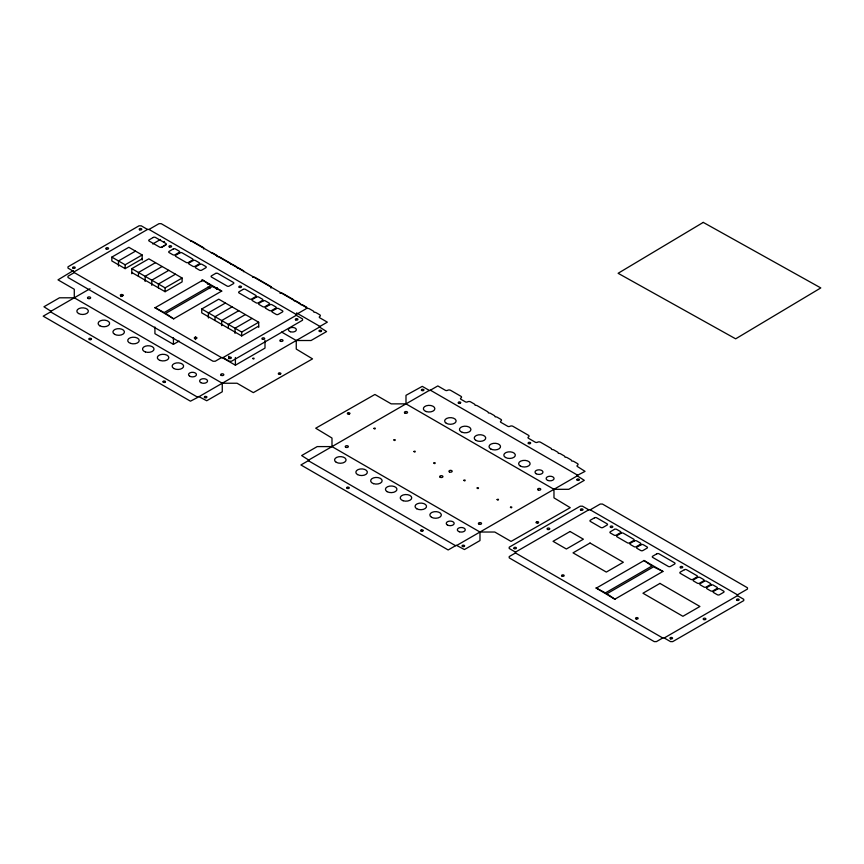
<?xml version="1.0" encoding="UTF-8"?>
<svg xmlns="http://www.w3.org/2000/svg" width="864" height="864" viewBox="0 0 864 864"><rect width="100%" height="100%" fill="white"/><g stroke="black" fill="none" stroke-linecap="round" stroke-linejoin="round"><path stroke-width="1.3" d="M73.192 270.659L57.996 279.86L74.282 289.256L74.282 297.799L222.264 383.238L237.06 383.238L253.336 392.634L312.53 358.884L296.255 349.067L296.255 340.513L281.567 332.035M147.528 229.446L141.242 225.817L139.018 225.817L67.986 266.825L67.986 268.11L74.282 271.739L147.528 229.446L149.008 229.446L296.255 314.464L306.245 308.696L306.245 307.411L161.222 223.679L158.998 223.679L149.008 229.446M221.519 357.61L74.282 272.592L67.986 276.221L67.986 277.506L213.019 361.238L215.233 361.238L221.519 357.61L222.998 357.61L296.255 315.317L302.551 318.946L302.551 320.231L231.509 361.238L229.295 361.238L222.998 357.61M142.171 258.822L125.15 268.639L111.834 260.95L111.834 257.105L128.844 247.288L142.171 254.977L142.171 260.096M135.508 251.132L118.487 260.95L118.487 266.08M152.712 243.972L160.477 239.49M164.473 241.456L163.998 241.726A1.307 0.756 0 0 1 163.782 241.574M111.834 257.105L125.15 264.794L142.171 254.977M50.965 311.256L89.975 288.738M161.428 247.482L165.931 244.879M50.598 311.893L197.845 397.332L190.447 401.177L43.2 316.17L51.343 311.472L43.945 306.774L59.476 297.799L74.282 297.799M131.803 273.769L131.803 268.639L148.824 258.822L182.12 278.035L182.12 281.88L165.1 291.708L131.803 272.484M155.488 262.667L138.467 272.484L138.467 276.329M162.14 266.512L145.13 276.329L145.13 281.459M121.133 296.59L123.412 295.272M168.804 270.346L151.783 280.174L151.783 285.304M175.468 274.19L158.447 284.018L158.447 287.863M131.803 268.639L165.1 287.863L182.12 278.035M155.11 307.735L202.468 280.39M173.988 318.622L221.335 291.287M258.703 326.095L241.682 335.923L201.733 312.854L201.733 309.01L218.754 299.182L258.703 322.25L258.703 327.38M225.407 303.026L208.386 312.854L208.386 317.984M232.07 306.871L215.05 316.699L215.05 320.544M154.926 327.013L154.926 333.688L173.426 344.358L179.15 341.053M238.723 310.716L221.713 320.544L221.713 325.674M245.387 314.561L228.366 324.389L228.366 328.234M252.05 318.406L235.03 328.234L235.03 333.364M201.733 309.01L241.682 332.078L258.703 322.25M222.08 357.502L235.397 365.191L265 348.106L265 340.416M197.845 396.911L198.59 396.479L206.723 400.756L222.264 391.781L222.264 383.238M300.974 304.614A2.095 1.21 0 0 1 302.735 304.96L306.428 307.087A2.095 1.21 0 0 1 307.022 308.102L307.638 308.459A2.095 1.21 0 0 1 309.388 308.794L313.092 310.932A2.095 1.21 0 0 1 313.686 311.947L314.302 312.304A2.095 1.21 0 0 1 316.051 312.638L319.745 314.777A2.095 1.21 0 0 1 319.745 316.483A1.566 0.907 0 0 0 319.745 317.768L327.337 322.153L319.194 326.851L326.592 331.549L311.051 340.513L296.255 340.513M198.958 396.695L319.561 327.056M308.686 460.048L429.3 390.42M308.318 460.685L455.566 545.702L448.168 549.968L300.92 464.962L309.053 460.264L301.655 455.566L317.196 446.591L331.992 446.591L479.984 532.03L494.78 532.03L511.056 541.426L570.251 507.676L553.975 497.858L553.975 489.316L405.994 403.866L391.187 403.866L374.911 394.47L315.716 428.22L331.992 438.048L331.992 446.591M430.402 390.204L437.81 385.927L445.392 390.312A1.566 0.907 0 0 0 447.606 390.312A2.095 1.21 0 0 1 450.565 390.312L460.933 396.284A2.095 1.21 0 0 1 460.933 398.002A1.566 0.907 0 0 0 460.933 399.276L465.372 401.846A1.566 0.907 0 0 0 467.586 401.846A2.095 1.21 0 0 1 470.545 401.846L474.25 403.974A2.095 1.21 0 0 1 474.844 404.989L475.459 405.346A2.095 1.21 0 0 1 477.209 405.691L487.566 411.664A2.095 1.21 0 0 1 488.16 412.679L488.776 413.035A2.095 1.21 0 0 1 490.525 413.381L494.23 415.508A2.095 1.21 0 0 1 494.824 416.524L495.428 416.88A2.095 1.21 0 0 1 497.189 417.226L500.882 419.353A2.095 1.21 0 0 1 500.882 421.07A1.566 0.907 0 0 0 500.882 422.345L507.73 426.298A1.566 0.907 0 0 0 509.944 426.298A2.095 1.21 0 0 1 512.914 426.298L528.444 435.272A2.095 1.21 0 0 1 528.444 436.979A1.566 0.907 0 0 0 528.444 438.264L535.291 442.217A1.566 0.907 0 0 0 537.516 442.217A2.095 1.21 0 0 1 540.475 442.217L550.832 448.189A2.095 1.21 0 0 1 551.426 449.204L552.042 449.561A2.095 1.21 0 0 1 553.792 449.906L557.485 452.034A2.095 1.21 0 0 1 558.079 453.049L558.695 453.406A2.095 1.21 0 0 1 560.444 453.751L564.149 455.879A2.095 1.21 0 0 1 564.743 456.894L565.358 457.25A2.095 1.21 0 0 1 567.108 457.596L570.812 459.724A2.095 1.21 0 0 1 571.406 460.739L572.011 461.095A2.095 1.21 0 0 1 573.772 461.441L577.465 463.568A2.095 1.21 0 0 1 577.465 465.286A1.566 0.907 0 0 0 577.465 466.56L585.047 471.366L577.649 475.211L430.402 390.204L429.667 390.625L422.269 386.359L405.994 395.323L405.994 403.866M455.566 545.702L456.3 545.27L464.443 549.547L479.984 540.572L479.984 532.03M577.649 475.211L576.914 475.643L584.312 480.341L568.771 489.316L553.975 489.316M456.678 545.486L577.282 475.859M588.751 509.814L582.466 506.185L580.241 506.185L509.209 547.193L509.209 548.478L515.495 552.107L588.751 509.814L590.231 509.814L737.478 594.832L747.468 589.064L747.468 587.779L602.446 504.047L600.221 504.047L590.231 509.814M662.742 637.978L515.495 552.96L509.209 556.589L509.209 557.874L654.232 641.606L656.456 641.606L662.742 637.978L664.222 637.978L737.478 595.685L743.764 599.314L743.764 600.599L672.732 641.606L670.518 641.606L664.222 637.978M596.333 588.103L643.691 560.758M615.2 598.99L662.558 571.655M217.274 256.457L217.739 256.554A2.095 1.21 0 0 1 219.488 256.9L229.846 262.872A2.095 1.21 0 0 1 230.44 263.887L231.055 264.244A2.095 1.21 0 0 1 232.805 264.589L236.509 266.717A2.095 1.21 0 0 1 237.103 267.732L237.719 268.088A2.095 1.21 0 0 1 239.468 268.434L243.162 270.562A2.095 1.21 0 0 1 243.713 271.728M300.65 304.582L300.37 304.355A2.095 1.21 0 0 0 299.776 303.242L296.071 301.115A2.095 1.21 0 0 0 294.322 300.769L293.706 300.413A2.095 1.21 0 0 0 293.112 299.398L282.755 293.425A2.095 1.21 0 0 0 280.001 293.317M296.557 312.93L319.939 326.419M207.652 287.226L209.963 288.565M737.478 594.832L737.478 595.685M515.495 552.107L515.495 552.96M296.255 314.464L296.255 315.317M241.682 332.078L241.682 335.923M235.397 357.502L235.397 365.191M228.733 356.216L228.733 358.776M195.437 336.992L195.437 339.552M173.426 337.684L173.426 344.358M165.1 287.863L165.1 291.708M125.15 264.794L125.15 268.639M74.282 271.739L74.282 272.592M216.508 289.256A5.756 3.326 0 0 1 217.274 287.593M208.958 283.921A5.756 3.326 0 0 1 207.468 284.029M201.906 281.567A5.756 3.326 0 0 1 201.906 279.85M190.566 241.25A2.095 1.21 0 0 1 192.856 241.52L203.213 247.493A2.095 1.21 0 0 1 203.548 248.951M211.075 252.709A2.095 1.21 0 0 1 212.825 253.055L216.529 255.182A2.095 1.21 0 0 1 217.123 256.198M252.666 277.312A2.095 1.21 0 0 1 255.193 277.506L270.724 286.481A2.095 1.21 0 0 1 270.907 288.068M89.575 338.926L88.873 339.023A1.307 0.756 0 0 0 89.262 339.552L90.191 339.779A1.307 0.756 0 0 0 91.109 339.552L90.634 339.282L91.498 339.023A1.307 0.756 0 0 0 91.109 338.494L90.191 338.267A1.307 0.756 0 0 0 89.262 338.494L89.575 338.926M163.577 381.65L162.875 381.748A1.307 0.756 0 0 0 163.253 382.277L164.182 382.493A1.307 0.756 0 0 0 165.1 382.277L164.624 381.996L165.488 381.748A1.307 0.756 0 0 0 165.1 381.208L164.182 380.992A1.307 0.756 0 0 0 163.253 381.208L163.577 381.65M205.006 397.03L204.304 397.127A1.307 0.756 0 0 0 204.692 397.656L205.61 397.872A1.307 0.756 0 0 0 206.539 397.656L206.064 397.375L206.928 397.127A1.307 0.756 0 0 0 206.539 396.587L205.61 396.371A1.307 0.756 0 0 0 204.692 396.587L205.006 397.03M252.72 358.441C253.94 360.396 255.053 357.005 252.72 358.441M278.996 373.529L278.305 373.626A1.307 0.756 0 0 0 278.683 374.155L279.612 374.382A1.307 0.756 0 0 0 280.53 374.155L280.055 373.885L280.919 373.626A1.307 0.756 0 0 0 280.53 373.097L279.612 372.87A1.307 0.756 0 0 0 278.683 373.097L278.996 373.529M319.702 330.815L319 330.901A1.307 0.756 0 0 0 319.378 331.441L320.306 331.657A1.307 0.756 0 0 0 321.224 331.441L320.749 331.16L321.613 330.901A1.307 0.756 0 0 0 321.224 330.372L320.306 330.156A1.307 0.756 0 0 0 319.378 330.372L319.702 330.815M348.041 413.392L347.339 413.478A1.307 0.756 0 0 0 347.717 414.018L348.646 414.234A1.307 0.756 0 0 0 349.564 414.018L349.088 413.737L349.952 413.478A1.307 0.756 0 0 0 349.564 412.949L348.646 412.733A1.307 0.756 0 0 0 347.717 412.949L348.041 413.392M347.296 487.717L346.594 487.814A1.307 0.756 0 0 0 346.982 488.354L347.9 488.57A1.307 0.756 0 0 0 348.829 488.354L348.343 488.074L349.207 487.814A1.307 0.756 0 0 0 348.829 487.285L347.9 487.058A1.307 0.756 0 0 0 346.982 487.285L347.296 487.717M373.918 428.414C374.922 430.315 376.466 427.183 374.004 428.296M393.898 439.949C395.118 441.904 396.23 438.512 393.898 439.949M422.032 389.891L421.33 389.988A1.307 0.756 0 0 0 421.708 390.517L422.636 390.744A1.307 0.756 0 0 0 423.565 390.517L423.079 390.247L423.943 389.988A1.307 0.756 0 0 0 423.565 389.459L422.636 389.232A1.307 0.756 0 0 0 421.708 389.459L422.032 389.891M413.878 451.483C415.098 453.438 416.21 450.047 413.878 451.483M433.847 463.018C435.078 464.972 436.19 461.581 433.847 463.018M421.286 530.442L420.584 530.539A1.307 0.756 0 0 0 420.973 531.068L421.902 531.295A1.307 0.756 0 0 0 422.82 531.068L422.345 530.788L423.209 530.539A1.307 0.756 0 0 0 422.82 529.999L421.902 529.783A1.307 0.756 0 0 0 420.973 529.999L421.351 530.356M458.838 402.602L458.136 402.7A1.307 0.756 0 0 0 458.525 403.229L459.454 403.456A1.307 0.756 0 0 0 460.372 403.229L459.896 402.948L460.76 402.7A1.307 0.756 0 0 0 460.372 402.16L459.454 401.944A1.307 0.756 0 0 0 458.525 402.16L458.903 402.516M463.817 480.319C465.037 482.274 466.16 478.883 463.817 480.319M462.726 545.821L462.024 545.918A1.307 0.756 0 0 0 462.413 546.448L463.331 546.674A1.307 0.756 0 0 0 464.26 546.448L463.774 546.167L464.638 545.918A1.307 0.756 0 0 0 464.26 545.378L463.331 545.162A1.307 0.756 0 0 0 462.413 545.378L462.726 545.821M477.133 488.009C478.364 489.964 479.477 486.572 477.133 488.009M497.113 499.543C498.334 501.498 499.457 498.107 497.113 499.543M510.44 507.233C511.661 509.188 512.773 505.796 510.44 507.233M528.768 442.973L528.066 443.07A1.307 0.756 0 0 0 528.444 443.599L529.373 443.826A1.307 0.756 0 0 0 530.302 443.599L529.816 443.318L530.68 443.07A1.307 0.756 0 0 0 530.302 442.53L529.373 442.314A1.307 0.756 0 0 0 528.444 442.53L528.833 442.886M536.717 522.32L536.015 522.418A1.307 0.756 0 0 0 536.404 522.947L537.322 523.174A1.307 0.756 0 0 0 538.25 522.947L537.775 522.677L538.639 522.418A1.307 0.756 0 0 0 538.25 521.888L537.322 521.662A1.307 0.756 0 0 0 536.404 521.888L536.717 522.32M577.411 479.606L576.709 479.704A1.307 0.756 0 0 0 577.098 480.233L578.027 480.449A1.307 0.756 0 0 0 578.945 480.233L578.47 479.952L579.334 479.704A1.307 0.756 0 0 0 578.945 479.164L578.027 478.948A1.307 0.756 0 0 0 577.098 479.164L577.411 479.606M703.253 222.394L618.116 273.294L735.664 338.828L820.8 287.928L703.253 222.394M153.263 237.46L149.191 239.803A1.566 0.907 0 0 0 149.191 241.088L159.559 247.072A1.566 0.907 0 0 0 161.773 247.072L165.845 244.717A1.566 0.907 0 0 0 165.845 243.443L155.488 237.46A1.566 0.907 0 0 0 153.263 237.46M173.243 248.994L169.171 251.338A1.566 0.907 0 0 0 169.171 252.623L172.876 254.761A1.566 0.907 0 0 0 175.09 254.761L179.161 252.407A1.566 0.907 0 0 0 179.161 251.132L175.468 248.994A1.566 0.907 0 0 0 173.243 248.994M179.906 252.839L175.835 255.182A1.566 0.907 0 0 0 175.835 256.468L186.192 262.451A1.566 0.907 0 0 0 188.417 262.451L192.478 260.096A1.566 0.907 0 0 0 192.478 258.822L182.12 252.839A1.566 0.907 0 0 0 179.906 252.839M193.223 260.528L189.151 262.872A1.566 0.907 0 0 0 189.151 264.157L192.856 266.296A1.566 0.907 0 0 0 195.07 266.296L199.141 263.941A1.566 0.907 0 0 0 199.141 262.667L195.437 260.528A1.566 0.907 0 0 0 193.223 260.528M199.876 264.373L195.815 266.717A1.566 0.907 0 0 0 195.815 268.002L199.508 270.14A1.566 0.907 0 0 0 201.733 270.14L205.805 267.786A1.566 0.907 0 0 0 205.805 266.512L202.1 264.373A1.566 0.907 0 0 0 199.876 264.373M154.926 307.627L173.794 318.946L165.661 313.394L212.274 286.481L221.897 291.179L202.651 280.066L210.794 285.628L164.182 312.541L154.926 307.627M215.6 273.445L211.54 275.8A1.566 0.907 0 0 0 211.54 277.074L227.07 286.049A1.566 0.907 0 0 0 229.295 286.049L233.366 283.705A1.566 0.907 0 0 0 233.366 282.42L217.825 273.445A1.566 0.907 0 0 0 215.6 273.445M243.162 289.364L239.101 291.708A1.566 0.907 0 0 0 239.101 292.993L249.458 298.976A1.566 0.907 0 0 0 251.672 298.976L255.744 296.622A1.566 0.907 0 0 0 255.744 295.337L245.387 289.364A1.566 0.907 0 0 0 243.162 289.364M256.489 297.054L252.418 299.398A1.566 0.907 0 0 0 252.418 300.683L256.111 302.821A1.566 0.907 0 0 0 258.336 302.821L262.408 300.467A1.566 0.907 0 0 0 262.408 299.182L258.703 297.054A1.566 0.907 0 0 0 256.489 297.054M263.142 300.899L259.07 303.242A1.566 0.907 0 0 0 259.07 304.528L262.775 306.666A1.566 0.907 0 0 0 265 306.666L269.06 304.312A1.566 0.907 0 0 0 269.06 303.026L265.367 300.899A1.566 0.907 0 0 0 263.142 300.899M269.806 304.744L265.734 307.087A1.566 0.907 0 0 0 265.734 308.372L269.438 310.511A1.566 0.907 0 0 0 271.652 310.511L275.724 308.156A1.566 0.907 0 0 0 275.724 306.871L272.02 304.744A1.566 0.907 0 0 0 269.806 304.744M276.458 308.588L272.398 310.932A1.566 0.907 0 0 0 272.398 312.217L276.091 314.356A1.566 0.907 0 0 0 278.316 314.356L282.388 312.001A1.566 0.907 0 0 0 282.388 310.716L278.683 308.588A1.566 0.907 0 0 0 276.458 308.588M570.067 531.5L553.046 541.318L566.374 549.007L583.384 539.19L570.067 531.5M594.486 517.828L590.414 520.171A1.566 0.907 0 0 0 590.414 521.456L600.772 527.44A1.566 0.907 0 0 0 602.996 527.44L607.068 525.085A1.566 0.907 0 0 0 607.068 523.811L596.711 517.828A1.566 0.907 0 0 0 594.486 517.828M590.047 543.035L573.026 552.852L606.323 572.076L623.344 562.259L590.047 543.035M614.466 529.362L610.394 531.706A1.566 0.907 0 0 0 610.394 532.991L614.099 535.129A1.566 0.907 0 0 0 616.313 535.129L620.384 532.775A1.566 0.907 0 0 0 620.384 531.5L616.68 529.362A1.566 0.907 0 0 0 614.466 529.362M621.119 533.207L617.058 535.55A1.566 0.907 0 0 0 617.058 536.836L627.415 542.819A1.566 0.907 0 0 0 629.629 542.819L633.701 540.464A1.566 0.907 0 0 0 633.701 539.19L623.344 533.207A1.566 0.907 0 0 0 621.119 533.207M634.446 540.896L630.374 543.24A1.566 0.907 0 0 0 630.374 544.525L634.068 546.664A1.566 0.907 0 0 0 636.293 546.664L640.364 544.309A1.566 0.907 0 0 0 640.364 543.035L636.66 540.896A1.566 0.907 0 0 0 634.446 540.896M641.099 544.741L637.027 547.085A1.566 0.907 0 0 0 637.027 548.37L640.732 550.508A1.566 0.907 0 0 0 642.956 550.508L647.017 548.154A1.566 0.907 0 0 0 647.017 546.88L643.324 544.741A1.566 0.907 0 0 0 641.099 544.741M596.149 587.995L615.017 599.314L606.884 593.762L653.497 566.849L663.12 571.547L643.874 560.434L652.018 565.996L605.405 592.909L596.149 587.995M656.824 553.813L652.752 556.168A1.566 0.907 0 0 0 652.752 557.453L668.293 566.417A1.566 0.907 0 0 0 670.518 566.417L674.579 564.073A1.566 0.907 0 0 0 674.579 562.788L659.048 553.813A1.566 0.907 0 0 0 656.824 553.813M659.966 583.405L642.956 593.222L682.906 616.291L699.926 606.474L659.966 583.405M684.385 569.732L680.314 572.076A1.566 0.907 0 0 0 680.314 573.361L690.682 579.344A1.566 0.907 0 0 0 692.896 579.344L696.967 576.99A1.566 0.907 0 0 0 696.967 575.716L686.61 569.732A1.566 0.907 0 0 0 684.385 569.732M697.702 577.422L693.641 579.766A1.566 0.907 0 0 0 693.641 581.051L697.334 583.189A1.566 0.907 0 0 0 699.559 583.189L703.631 580.835A1.566 0.907 0 0 0 703.631 579.56L699.926 577.422A1.566 0.907 0 0 0 697.702 577.422M704.365 581.267L700.294 583.61A1.566 0.907 0 0 0 700.294 584.896L703.998 587.034A1.566 0.907 0 0 0 706.212 587.034L710.284 584.68A1.566 0.907 0 0 0 710.284 583.405L706.59 581.267A1.566 0.907 0 0 0 704.365 581.267M711.029 585.112L706.957 587.455A1.566 0.907 0 0 0 706.957 588.74L710.651 590.879A1.566 0.907 0 0 0 712.876 590.879L716.947 588.524A1.566 0.907 0 0 0 716.947 587.25L713.243 585.112A1.566 0.907 0 0 0 711.029 585.112M717.682 588.956L713.61 591.3A1.566 0.907 0 0 0 713.61 592.585L717.314 594.724A1.566 0.907 0 0 0 719.539 594.724L723.6 592.369A1.566 0.907 0 0 0 723.6 591.095L719.906 588.956A1.566 0.907 0 0 0 717.682 588.956M440.176 477.263A1.62 0.94 0 0 0 442.886 476.842A1.62 0.94 0 0 0 440.899 475.697A1.62 0.94 0 0 0 440.176 477.263M449.42 471.928A1.62 0.94 0 0 0 452.131 471.506A1.62 0.94 0 0 0 450.155 470.362A1.62 0.94 0 0 0 449.42 471.928M336.247 462.294A5.756 3.326 0 0 0 345.881 460.804A5.756 3.326 0 0 0 338.828 456.732A5.756 3.326 0 0 0 336.247 462.294M416.718 508.745A5.756 3.326 0 0 0 426.352 507.254A5.756 3.326 0 0 0 419.299 503.194A5.756 3.326 0 0 0 416.718 508.745M387.115 491.659A5.756 3.326 0 0 0 396.749 490.169A5.756 3.326 0 0 0 389.696 486.097A5.756 3.326 0 0 0 387.115 491.659M403.11 500.731A5.756 3.326 0 0 0 411.739 497.858A5.756 3.326 0 0 0 403.11 494.975A5.756 3.326 0 0 0 403.11 500.731M373.518 483.646A5.756 3.326 0 0 0 382.147 480.762A5.756 3.326 0 0 0 373.518 477.889A5.756 3.326 0 0 0 373.518 483.646M357.523 474.574A5.756 3.326 0 0 0 367.157 473.083A5.756 3.326 0 0 0 360.104 469.012A5.756 3.326 0 0 0 357.523 474.574M431.514 517.288A5.756 3.326 0 0 0 441.148 515.797A5.756 3.326 0 0 0 434.095 511.736A5.756 3.326 0 0 0 431.514 517.288M459.313 531.77A3.974 2.3 0 0 0 465.275 529.783A3.974 2.3 0 0 0 459.313 527.796A3.974 2.3 0 0 0 459.313 531.77M447.39 524.999A3.974 2.3 0 0 0 454.043 523.973A3.974 2.3 0 0 0 449.172 521.165A3.974 2.3 0 0 0 447.39 524.999M345.686 447.228A1.566 0.907 0 0 0 348.311 446.828A1.566 0.907 0 0 0 346.388 445.716A1.566 0.907 0 0 0 345.686 447.228M538.391 490.093A1.566 0.907 0 0 0 540.745 489.316A1.566 0.907 0 0 0 538.391 488.527A1.566 0.907 0 0 0 538.391 490.093M479.196 524.275A1.566 0.907 0 0 0 481.55 523.487A1.566 0.907 0 0 0 479.196 522.698A1.566 0.907 0 0 0 479.196 524.275M404.881 413.057A1.566 0.907 0 0 0 407.506 412.646A1.566 0.907 0 0 0 405.583 411.545A1.566 0.907 0 0 0 404.881 413.057M490.709 448.945A5.756 3.326 0 0 0 500.342 447.455A5.756 3.326 0 0 0 493.29 443.383A5.756 3.326 0 0 0 490.709 448.945M475.913 440.392A5.756 3.326 0 0 0 485.536 438.912A5.756 3.326 0 0 0 478.494 434.84A5.756 3.326 0 0 0 475.913 440.392M462.305 432.378A5.756 3.326 0 0 0 470.934 429.505A5.756 3.326 0 0 0 462.305 426.622A5.756 3.326 0 0 0 462.305 432.378M520.312 466.031A5.756 3.326 0 0 0 529.934 464.54A5.756 3.326 0 0 0 522.893 460.469A5.756 3.326 0 0 0 520.312 466.031M505.505 457.488A5.756 3.326 0 0 0 515.138 455.998A5.756 3.326 0 0 0 508.086 451.926A5.756 3.326 0 0 0 505.505 457.488M446.31 423.306A5.756 3.326 0 0 0 455.944 421.816A5.756 3.326 0 0 0 448.891 417.755A5.756 3.326 0 0 0 446.31 423.306M548.1 480.514A3.974 2.3 0 0 0 554.062 478.526A3.974 2.3 0 0 0 548.1 476.539A3.974 2.3 0 0 0 548.1 480.514M426.233 411.556A5.756 3.326 0 0 0 434.862 408.672A5.756 3.326 0 0 0 426.233 405.799A5.756 3.326 0 0 0 426.233 411.556M536.177 473.742A3.974 2.3 0 0 0 542.83 472.705A3.974 2.3 0 0 0 537.959 469.897A3.974 2.3 0 0 0 536.177 473.742M514.199 548.586A1.307 0.756 0 0 0 516.391 548.24A1.307 0.756 0 0 0 514.793 547.322A1.307 0.756 0 0 0 514.199 548.586M670.604 638.842A1.307 0.756 0 0 0 672.559 638.183A1.307 0.756 0 0 0 670.604 637.535A1.307 0.756 0 0 0 670.604 638.842M736.927 600.275A1.307 0.756 0 0 0 739.109 599.94A1.307 0.756 0 0 0 737.51 599.011A1.307 0.756 0 0 0 736.927 600.275M580.802 510.138A1.307 0.756 0 0 0 582.984 509.792A1.307 0.756 0 0 0 581.386 508.874A1.307 0.756 0 0 0 580.802 510.138M636.196 618.98A1.307 0.756 0 0 0 638.15 618.322A1.307 0.756 0 0 0 636.196 617.674A1.307 0.756 0 0 0 636.196 618.98M680.508 567.702A1.307 0.756 0 0 0 682.69 567.367A1.307 0.756 0 0 0 681.091 566.438A1.307 0.756 0 0 0 680.508 567.702M562.205 576.256A1.307 0.756 0 0 0 564.16 575.608A1.307 0.756 0 0 0 562.205 574.949A1.307 0.756 0 0 0 562.205 576.256M610.848 527.45A1.307 0.756 0 0 0 612.814 526.792A1.307 0.756 0 0 0 610.848 526.144A1.307 0.756 0 0 0 610.848 527.45M547.744 529.502A1.361 0.788 0 0 0 549.785 528.822A1.361 0.788 0 0 0 547.744 528.142A1.361 0.788 0 0 0 547.744 529.502M703.588 619.52A1.361 0.788 0 0 0 705.866 619.164A1.361 0.788 0 0 0 704.203 618.203A1.361 0.788 0 0 0 703.588 619.52M290.38 331.722A3.974 2.3 0 0 0 296.352 329.735A3.974 2.3 0 0 0 290.38 327.748A3.974 2.3 0 0 0 290.38 331.722M145.39 351.94A5.756 3.326 0 0 0 154.03 349.067A5.756 3.326 0 0 0 145.39 346.183A5.756 3.326 0 0 0 145.39 351.94M130.594 343.397A5.756 3.326 0 0 0 139.223 340.513A5.756 3.326 0 0 0 130.594 337.64A5.756 3.326 0 0 0 130.594 343.397M173.794 368.496A5.756 3.326 0 0 0 183.427 367.006A5.756 3.326 0 0 0 176.375 362.945A5.756 3.326 0 0 0 173.794 368.496M114.599 334.325A5.756 3.326 0 0 0 124.232 332.834A5.756 3.326 0 0 0 117.18 328.763A5.756 3.326 0 0 0 114.599 334.325M99.803 325.782A5.756 3.326 0 0 0 109.436 324.292A5.756 3.326 0 0 0 102.384 320.22A5.756 3.326 0 0 0 99.803 325.782M87.966 298.436A1.566 0.907 0 0 0 90.59 298.037A1.566 0.907 0 0 0 88.668 296.924A1.566 0.907 0 0 0 87.966 298.436M221.152 375.332A1.566 0.907 0 0 0 223.776 374.933A1.566 0.907 0 0 0 221.854 373.82A1.566 0.907 0 0 0 221.152 375.332M280.346 341.161A1.566 0.907 0 0 0 282.971 340.751A1.566 0.907 0 0 0 281.048 339.638A1.566 0.907 0 0 0 280.346 341.161M160.196 360.482A5.756 3.326 0 0 0 168.826 357.61A5.756 3.326 0 0 0 160.196 354.726A5.756 3.326 0 0 0 160.196 360.482M78.527 313.502A5.756 3.326 0 0 0 88.16 312.012A5.756 3.326 0 0 0 81.108 307.94A5.756 3.326 0 0 0 78.527 313.502M200.772 382.622A3.974 2.3 0 0 0 207.425 381.586A3.974 2.3 0 0 0 202.554 378.778A3.974 2.3 0 0 0 200.772 382.622M189.67 376.207A3.974 2.3 0 0 0 196.322 375.181A3.974 2.3 0 0 0 191.452 372.373A3.974 2.3 0 0 0 189.67 376.207M73.256 268.337A1.307 0.756 0 0 0 75.211 267.678A1.307 0.756 0 0 0 73.256 267.03A1.307 0.756 0 0 0 73.256 268.337M229.111 358.355A1.307 0.756 0 0 0 231.293 358.02A1.307 0.756 0 0 0 229.694 357.091A1.307 0.756 0 0 0 229.111 358.355M295.704 319.907A1.307 0.756 0 0 0 297.886 319.572A1.307 0.756 0 0 0 296.287 318.643A1.307 0.756 0 0 0 295.704 319.907M139.579 229.77A1.307 0.756 0 0 0 141.761 229.424A1.307 0.756 0 0 0 140.162 228.506A1.307 0.756 0 0 0 139.579 229.77M239.285 287.334A1.307 0.756 0 0 0 241.466 286.988A1.307 0.756 0 0 0 239.868 286.07A1.307 0.756 0 0 0 239.285 287.334M194.702 338.494A1.307 0.756 0 0 0 196.884 338.148A1.307 0.756 0 0 0 195.286 337.23A1.307 0.756 0 0 0 194.702 338.494M120.712 295.769A1.307 0.756 0 0 0 122.893 295.434A1.307 0.756 0 0 0 121.295 294.505A1.307 0.756 0 0 0 120.712 295.769M169.355 246.964A1.307 0.756 0 0 0 171.547 246.629A1.307 0.756 0 0 0 169.949 245.7A1.307 0.756 0 0 0 169.355 246.964M262.364 339.152A1.361 0.788 0 0 0 264.643 338.796A1.361 0.788 0 0 0 262.98 337.835A1.361 0.788 0 0 0 262.364 339.152M106.24 249.016A1.361 0.788 0 0 0 108.518 248.659A1.361 0.788 0 0 0 106.855 247.698A1.361 0.788 0 0 0 106.24 249.016"/></g></svg>
